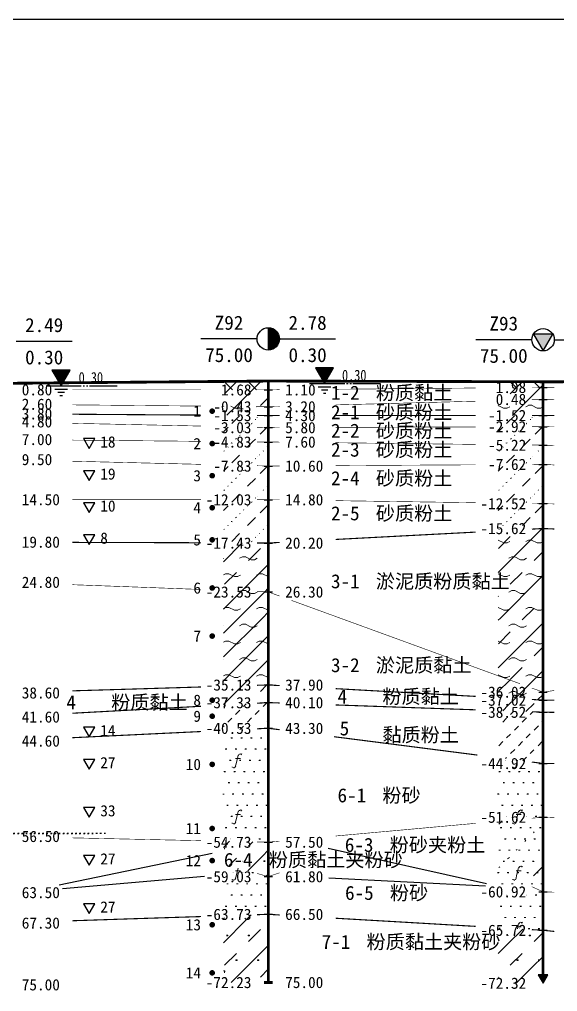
# Model space of a CAD drawing. Extents: x -37 to 3540, y -1485 to 297.
# Drawn here: x 478.6 to 574.5, y -782.2 to -609 of the extents above; entities that cross this region are included whole.
import ezdxf
from ezdxf.enums import TextEntityAlignment as Align

# ---------------------------------------------------------------- set-up
doc = ezdxf.new("R2010")
doc.units = 0
doc.linetypes.add('DOT', pattern=[6.35, 0, -6.35])
doc.layers.get('0').update_dxf_attribs({"linetype": 'CONTINUOUS'})
for name, color, linetype in [('CURVE', 200, 'CONTINUOUS'), ('FRAME', 7, 'CONTINUOUS'), ('HOLE', 41, 'CONTINUOUS'), ('SAMPLE', 1, 'CONTINUOUS'), ('STRATUM', 241, 'CONTINUOUS')]:
    doc.layers.add(name, color=color, linetype=linetype)
doc.layers.add('HATCH', color=7, linetype='CONTINUOUS', lineweight=13)
doc.styles.add('ST', font='')
doc.styles.get('ST').set_extended_font_data('SimSun')
pattern_1 = [(45, (117.4082, -891), (-2.12132, 2.12132), [10, 0]), (135, (117.4082, -891), (-2.12132, -2.12132), [10, 0])]
pattern_2 = [(45, (117.408, -891), (-4.24264, 4.24264), [10, 0]), (45, (118.469, -894.182), (-2.12132, 6.36396), [3, -3])]
pattern_3 = [(45, (117.408, -891), (-4.24264, 4.24264), [10, 0]), (45, (118.469, -894.182), (-2.12132, 6.36396), [3, -3]), (26.565, (118.4823, -891.2536), (5.999823, 5.999812), [0.567, -12.849]), (0, (117.9153, -891.2536), (0, 6), [0.567, -5.433]), (26.565, (115.827, -891), (5.999823, 5.999812), [0.567, -12.849]), (0, (116.334, -890.7464), (0, 6), [0.567, -5.433]), (153.435, (117.9153, -891.2536), (-5.999818, -5e-06), [1.134, -12.2826]), (26.565, (121.4823, -888.2536), (5.999823, 5.999812), [0.567, -12.849]), (0, (120.9153, -888.2536), (0, 6), [0.567, -5.433]), (26.565, (118.827, -888), (5.999823, 5.999812), [0.567, -12.849]), (0, (119.334, -887.7464), (0, 6), [0.567, -5.433]), (153.435, (120.9153, -888.2536), (-5.999818, -5e-06), [1.134, -12.2826])]
pattern_4 = [(45, (117.408, -891), (-7e-07, 6.99998), [1.97196, -7.927535]), (45, (120.221, -888.171), (-7e-07, 6.99998), [1.99367, -7.90583]), (45, (122.4757, -885.918), (-7e-07, 6.99998), [1.81361, -8.08588]), (26.56505, (117.4082, -887.5), (7, 7), [0.0965, -15.55598]), (36.8699, (118.1082, -886.8), (7, 7), [0.19775, -34.80225]), (315, (120.908, -884.024), (6.99998, 1e-06), [0.03305, -9.86644]), (26.56505, (120.9082, -891), (7, 7), [0.14475, -15.50773]), (26.56505, (121.6082, -890.3), (7, 7), [0.10528, -15.5472]), (90, (121.958, -889.95), (-7, -5e-07), [0.02877, -6.97123]), (26.56505, (122.3082, -889.6), (7, 7), [0.09101, -31.21394]), (36.8699, (123.0082, -888.9), (7, 7), [0.11069, -34.88931]), (45, (123.708, -888.2), (-2e-07, 6.99998), [0.10911, -9.79038]), (315, (124.3223, -887.452), (6.99998, 1e-06), [0.03305, -9.86644]), (36.8699, (118.8082, -886.1), (7, 7), [0.10224, -34.89776]), (53.1301, (119.5082, -885.4), (13.9999998, 21), [0.13438, -34.86562]), (53.1301, (120.2082, -884.7), (13.9999998, 21), [0.12625, -34.87375])]
pattern_5 = [(45, (117.4082, -891), (-2.12132, 2.12132), [10, 0]), (26.565, (118.4823, -891.2536), (5.999823, 5.999812), [0.567, -12.849]), (0, (117.9153, -891.2536), (0, 6), [0.567, -5.433]), (26.565, (115.827, -891), (5.999823, 5.999812), [0.567, -12.849]), (0, (116.334, -890.7464), (0, 6), [0.567, -5.433]), (153.435, (117.9153, -891.2536), (-5.999818, -5e-06), [1.134, -12.2826]), (26.565, (121.4823, -888.2536), (5.999823, 5.999812), [0.567, -12.849]), (0, (120.9153, -888.2536), (0, 6), [0.567, -5.433]), (26.565, (118.827, -888), (5.999823, 5.999812), [0.567, -12.849]), (0, (119.334, -887.7464), (0, 6), [0.567, -5.433]), (153.435, (120.9153, -888.2536), (-5.999818, -5e-06), [1.134, -12.2826])]
pattern_6 = [(45, (117.408, -891), (-6e-07, 6.99998), [0.9473, -8.9522]), (45, (118.808, -889.6), (-6e-07, 6.99998), [0.9869, -8.9126]), (45, (120.208, -888.2), (-6e-07, 6.99998), [1.06018, -8.83931]), (45, (121.608, -886.8), (-6e-07, 6.99998), [0.94918, -8.95032]), (45, (123.008, -885.4), (-6e-07, 6.99998), [1.0365, -8.86299]), (45, (120.908, -891), (-6e-07, 6.99998), [1.01335, -8.88615]), (45, (122.308, -889.6), (-6e-07, 6.99998), [1.07896, -12.12037]), (45, (123.708, -888.2), (-6e-07, 6.99998), [0.99882, -8.90067]), (45, (118.108, -886.8), (-4e-07, 6.99998), [1.05533, -8.844165]), (45, (119.508, -885.4), (-4e-07, 6.99998), [1.0365, -8.86299])]
pattern_7 = [(82.875, (116.5736, -892.206), (0.0003693, 10.0001764), [0.08929, -80.53371]), (143.13, (116.6746, -892.2818), (-29.999964, 20.000054), [0.12627, -49.87373]), (172.875, (116.8518, -892.304), (-70.0002457, 9.9996603), [0.17857, -80.44443]), (206.565, (117.0302, -892.2147), (-9.999705, -9.999687), [0.19954, -22.16046]), (243.435, (117.1195, -892.0363), (9e-06, -9.999696), [0.19954, -22.16146]), (255.964, (117.2088, -891.679), (-0.0002, -9.999501), [0.36813, -40.86287]), (255.964, (117.5188, -890.439), (-0.0002, -9.999501), [1.27838, -39.95262]), (255.964, (117.5873, -890.165), (-0.0002, -9.999501), [0.28235, -40.94865]), (216.87, (117.7775, -889.9108), (-9.999982, -10.000018), [0.12627, -49.87373]), (243.435, (117.6765, -889.9865), (9e-06, -9.999696), [0.19954, -22.16146]), (206.565, (117.956, -889.8215), (-9.999705, -9.999687), [0.19954, -22.16046]), (172.875, (118.1332, -889.8437), (-70.0002457, 9.9996603), [0.17857, -80.44443]), (143.13, (118.2342, -889.9194), (-29.999964, 20.000054), [0.12627, -49.87373]), (82.875, (118.2231, -890.008), (0.0003693, 10.0001764), [0.08929, -80.53371]), (0, (117.078, -890.66), (0, 10), [0.89286, -9.10714]), (0, (117.4332, -891), (1, 2), [0, -1.75]), (0, (117.4082, -890.975), (1, 2), [0, -1.75]), (0, (117.4082, -891), (1, 2), [0, -1.75]), (0, (117.3832, -891), (1, 2), [0, -1.75]), (0, (117.4082, -891.025), (1, 2), [0, -1.75])]
pattern_8 = [(82.875, (115.572, -893.6533), (0.000812, 22.000388), [0.19644, -177.17416]), (143.13, (115.7943, -893.82), (-65.99992, 44.000118), [0.2778, -109.7222]), (172.875, (116.184, -893.8687), (-154.00054, 21.999253), [0.39285, -176.97775]), (206.565, (116.577, -893.672), (-21.99935, -21.99931), [0.439, -48.753]), (243.435, (116.773, -893.28), (2e-05, -21.99933), [0.439, -48.7552]), (255.964, (116.9695, -892.494), (-0.00044, -21.9989), [0.8099, -89.8983]), (255.964, (117.6516, -889.7656), (-0.00044, -21.9989), [2.8124, -87.8958]), (255.964, (117.802, -889.163), (-0.00044, -21.9989), [0.6212, -90.087]), (216.87, (118.2208, -888.6037), (-21.99996, -22.00004), [0.2778, -109.7222]), (243.435, (117.999, -888.77), (2e-05, -21.99933), [0.439, -48.7552]), (206.565, (118.613, -888.407), (-21.99935, -21.99931), [0.439, -48.753]), (172.875, (119.0032, -888.456), (-154.00054, 21.999253), [0.39285, -176.97775]), (143.13, (119.2255, -888.6228), (-65.99992, 44.000118), [0.2778, -109.7222]), (82.875, (119.201, -888.8177), (0.000812, 22.000388), [0.19644, -177.17416]), (0, (116.683, -890.252), (0, 22), [1.9643, -20.0357]), (0, (117.463, -891), (2.2, 4.4), [0, -3.85]), (0, (117.408, -890.945), (2.2, 4.4), [0, -3.85]), (0, (117.408, -891), (2.2, 4.4), [0, -3.85]), (0, (117.353, -891), (2.2, 4.4), [0, -3.85]), (0, (117.408, -891.055), (2.2, 4.4), [0, -3.85])]

# ---------------------------------------------------------------- blocks, each defined once
blk = doc.blocks.new('H_sam_hole')
blk.add_line((0, 2), (0, -2))
at = {"const_width": 2}
blk.add_lwpolyline([(0, -1, 0.414214), (1, 0, 0.414214), (0, 1, 1)], format="xyb", dxfattribs=at)
blk.add_circle((0, 0), 2)
blk = doc.blocks.new('H_spt_hole')
blk.add_hatch(color=256).paths.add_polyline_path([(1.73, 1), (-1.73, 1), (0, -2)])
blk.add_lwpolyline([(0, -2), (1.73, 1), (-1.73, 1)], close=True)
blk.add_circle((0, 0), 2)
blk = doc.blocks.new('Trigon')
blk.add_hatch(color=256).paths.add_polyline_path([(-0.87, 1.5), (0, 0), (0.87, 1.5)])
blk.add_lwpolyline([(0, 0), (0.87, 1.5), (-0.87, 1.5)], close=True)
blk = doc.blocks.new('SampleSoilUndisturbed')
at = {"const_width": 0.5}
blk.add_lwpolyline([(-0.25, 0, 1), (0.25, 0, 1)], format="xyb", close=True, dxfattribs=at)
blk = doc.blocks.new('TrigonHollow')
blk.add_lwpolyline([(0, -1.15), (1, 0.58), (-1, 0.58)], close=True)
blk = doc.blocks.new('Gwl')
blk.add_lwpolyline([(0, 0, 0, 3.22, 0), (0, 2.79, 3.22, 3.22, 0)], format="xyseb")
blk.add_lwpolyline([(0, 0), (1.61, 2.79), (-1.61, 2.79)], close=True)
for points in [[(-2.63, 0), (3.61, 0)], [(3.93, 0), (4.21, 0)], [(4.53, 0), (4.8, 0)], [(5.09, 0), (9.99, 0)], [(-1.09, -0.61), (1.16, -0.61)], [(-0.54, -1.14), (0.61, -1.14)], [(-0.19, -1.74), (0.26, -1.74)]]:
    blk.add_lwpolyline(points)
at = {"style": 'ST', "width": 0.8}
blk.add_attdef('*GWL', (3.14, 0.45), '', height=2, dxfattribs=at)

msp = doc.modelspace()

# ---------------------------------------------------------------- hatches: boundary and pattern name
at = {"layer": 'HATCH'}
h = msp.add_hatch(dxfattribs=at)
h.set_pattern_fill('FZNT', color=32, style=0)
h.set_pattern_definition(pattern_2)
h.paths.add_polyline_path([(522.94, -674.99), (522.19, -674.99), (514.94, -674.99), (514.94, -677.91), (522.94, -677.99)])
h.paths.add_polyline_path([(512.3, -679.48), (520.43, -679.48), (520.43, -676.55), (512.3, -676.55)], flags=9)
h.paths.add_polyline_path([(513.73, -676.48), (520.43, -676.48), (520.43, -673.55), (513.73, -673.55)], flags=9)
h = msp.add_hatch(dxfattribs=at)
h.set_pattern_fill('STT', color=50, style=0)
h.set_pattern_definition(pattern_1)
h.paths.add_polyline_path([(522.94, -673.42), (514.94, -673.49), (514.94, -674.99), (522.94, -674.99)])
h.paths.add_polyline_path([(513.73, -676.48), (520.43, -676.48), (520.43, -673.55), (513.73, -673.55)], flags=9)
h = msp.add_hatch(dxfattribs=at)
h.set_pattern_fill('STT', color=50, style=0)
h.set_pattern_definition(pattern_1)
h.paths.add_polyline_path([(571.91, -673.55), (563.91, -673.53), (563.91, -674.62), (571.91, -674.55)])
h.paths.add_polyline_path([(562.7, -676.04), (569.39, -676.04), (569.39, -673.11), (562.7, -673.11)], flags=9)
h = msp.add_hatch(dxfattribs=at)
h.set_pattern_fill('FZNT', color=32, style=0)
h.set_pattern_definition(pattern_2)
h.paths.add_polyline_path([(571.91, -674.55), (563.91, -674.62), (563.91, -676.9), (571.91, -676.69)])
h.paths.add_polyline_path([(562.7, -678.18), (569.39, -678.18), (569.39, -675.25), (562.7, -675.25)], flags=9)
h.paths.add_polyline_path([(562.7, -676.04), (569.39, -676.04), (569.39, -673.11), (562.7, -673.11)], flags=9)
h = msp.add_hatch(dxfattribs=at)
h.set_pattern_fill('YNFNT', color=251, style=0)
h.set_pattern_definition(pattern_3)
h.paths.add_polyline_path([(571.91, -676.69), (563.91, -676.9), (563.91, -679.55), (571.91, -679.55)])
h.paths.add_polyline_path([(561.27, -681.04), (569.39, -681.04), (569.39, -678.12), (561.27, -678.12)], flags=9)
h.paths.add_polyline_path([(562.7, -678.18), (569.39, -678.18), (569.39, -675.25), (562.7, -675.25)], flags=9)
h = msp.add_hatch(dxfattribs=at)
h.set_pattern_fill('YNFNT', color=251, style=0)
h.set_pattern_definition(pattern_3)
h.paths.add_polyline_path([(522.94, -677.99), (514.94, -677.91), (514.94, -679.51), (522.94, -679.56)])
h.paths.add_polyline_path([(512.3, -681.05), (520.43, -681.05), (520.43, -678.12), (512.3, -678.12)], flags=9)
h.paths.add_polyline_path([(512.3, -679.48), (520.43, -679.48), (520.43, -676.55), (512.3, -676.55)], flags=9)
h = msp.add_hatch(dxfattribs=at)
h.set_pattern_fill('SZFT', color=52, style=0)
h.set_pattern_definition(pattern_4)
h.paths.add_polyline_path([(522.94, -679.56), (514.94, -679.51), (514.94, -681.53), (522.94, -681.71)])
h.paths.add_polyline_path([(512.3, -683.19), (520.43, -683.19), (520.43, -680.26), (512.3, -680.26)], flags=9)
h.paths.add_polyline_path([(512.3, -681.05), (520.43, -681.05), (520.43, -678.12), (512.3, -678.12)], flags=9)
h = msp.add_hatch(dxfattribs=at)
h.set_pattern_fill('SZFT', color=52, style=0)
h.set_pattern_definition(pattern_4)
h.paths.add_polyline_path([(571.91, -679.55), (563.91, -679.55), (563.91, -681.57), (571.91, -681.55)])
h.paths.add_polyline_path([(561.27, -683.04), (569.39, -683.04), (569.39, -680.11), (561.27, -680.11)], flags=9)
h.paths.add_polyline_path([(561.27, -681.04), (569.39, -681.04), (569.39, -678.12), (561.27, -678.12)], flags=9)
h = msp.add_hatch(dxfattribs=at)
h.set_pattern_fill('SZFT', color=52, style=0)
h.set_pattern_definition(pattern_4)
h.paths.add_polyline_path([(522.94, -681.71), (514.94, -681.53), (514.94, -684.2), (522.94, -684.28)])
h.paths.add_polyline_path([(512.3, -685.77), (520.43, -685.77), (520.43, -682.83), (512.3, -682.83)], flags=9)
h.paths.add_polyline_path([(512.3, -683.19), (520.43, -683.19), (520.43, -680.26), (512.3, -680.26)], flags=9)
h = msp.add_hatch(dxfattribs=at)
h.set_pattern_fill('SZFT', color=52, style=0)
h.set_pattern_definition(pattern_4)
h.paths.add_polyline_path([(571.91, -681.55), (563.91, -681.57), (563.91, -684.74), (571.91, -684.84)])
h.paths.add_polyline_path([(561.27, -686.32), (569.39, -686.32), (569.39, -683.42), (561.27, -683.42)], flags=9)
h.paths.add_polyline_path([(561.27, -683.04), (569.39, -683.04), (569.39, -680.11), (561.27, -680.11)], flags=9)
h = msp.add_hatch(dxfattribs=at)
h.set_pattern_fill('SZFT', color=52, style=0)
h.set_pattern_definition(pattern_4)
h.paths.add_polyline_path([(522.94, -684.28), (514.94, -684.2), (514.94, -688.36), (522.94, -688.56)])
h.paths.add_polyline_path([(512.3, -690.05), (520.43, -690.05), (520.43, -687.12), (512.3, -687.12)], flags=9)
h.paths.add_polyline_path([(512.3, -685.77), (520.43, -685.77), (520.43, -682.83), (512.3, -682.83)], flags=9)
h = msp.add_hatch(dxfattribs=at)
h.set_pattern_fill('SZFT', color=52, style=0)
h.set_pattern_definition(pattern_4)
h.paths.add_polyline_path([(571.91, -684.84), (563.91, -684.74), (563.91, -688.31), (571.91, -688.26)])
h.paths.add_polyline_path([(561.27, -689.75), (569.39, -689.75), (569.39, -686.82), (561.27, -686.82)], flags=9)
h.paths.add_polyline_path([(561.27, -686.32), (569.39, -686.32), (569.39, -683.42), (561.27, -683.42)], flags=9)
h = msp.add_hatch(dxfattribs=at)
h.set_pattern_fill('SZFT', color=52, style=0)
h.set_pattern_definition(pattern_4)
h.paths.add_polyline_path([(522.94, -688.56), (514.94, -688.36), (514.94, -694.56), (522.94, -694.56)])
h.paths.add_polyline_path([(510.87, -696.05), (520.43, -696.05), (520.43, -693.12), (510.87, -693.12)], flags=9)
h.paths.add_polyline_path([(512.3, -690.05), (520.43, -690.05), (520.43, -687.12), (512.3, -687.12)], flags=9)
h = msp.add_hatch(dxfattribs=at)
h.set_pattern_fill('SZFT', color=52, style=0)
h.set_pattern_definition(pattern_4)
h.paths.add_polyline_path([(571.91, -688.26), (563.91, -688.31), (563.91, -695.15), (571.91, -695.26)])
h.paths.add_polyline_path([(559.84, -696.75), (569.39, -696.75), (569.39, -693.83), (559.84, -693.83)], flags=9)
h.paths.add_polyline_path([(561.27, -689.75), (569.39, -689.75), (569.39, -686.82), (561.27, -686.82)], flags=9)
h = msp.add_hatch(dxfattribs=at)
h.set_pattern_fill('SZFT', color=52, style=0)
h.set_pattern_definition(pattern_4)
h.paths.add_polyline_path([(522.94, -694.56), (522.19, -694.56), (514.94, -694.56), (514.94, -702.25), (522.94, -702.28)])
h.paths.add_polyline_path([(510.87, -703.77), (520.43, -703.77), (520.43, -700.83), (510.87, -700.83)], flags=9)
h.paths.add_polyline_path([(510.87, -696.05), (520.43, -696.05), (520.43, -693.12), (510.87, -693.12)], flags=9)
h = msp.add_hatch(dxfattribs=at)
h.set_pattern_fill('SZFT', color=52, style=0)
h.set_pattern_definition(pattern_4)
h.paths.add_polyline_path([(571.91, -695.26), (563.91, -695.15), (563.91, -700.11), (571.91, -699.69)])
h.paths.add_polyline_path([(559.84, -701.18), (569.39, -701.18), (569.39, -698.25), (559.84, -698.25)], flags=9)
h.paths.add_polyline_path([(559.84, -696.75), (569.39, -696.75), (569.39, -693.83), (559.84, -693.83)], flags=9)
h = msp.add_hatch(dxfattribs=at)
h.set_pattern_fill('YNFNT', color=251, style=0)
h.set_pattern_definition(pattern_3)
h.paths.add_polyline_path([(571.91, -699.69), (563.91, -700.11), (563.91, -725.92), (571.91, -728.84)])
h.paths.add_polyline_path([(559.84, -701.18), (569.39, -701.18), (569.39, -698.25), (559.84, -698.25)], flags=9)
h = msp.add_hatch(dxfattribs=at)
h.set_pattern_fill('YNFNT', color=251, style=0)
h.set_pattern_definition(pattern_3)
h.paths.add_polyline_path([(522.94, -702.28), (514.94, -702.25), (514.94, -710.7), (522.94, -710.99)])
h.paths.add_polyline_path([(510.87, -712.48), (520.43, -712.48), (520.43, -709.55), (510.87, -709.55)], flags=9)
h.paths.add_polyline_path([(510.87, -703.77), (520.43, -703.77), (520.43, -700.83), (510.87, -700.83)], flags=9)
h = msp.add_hatch(dxfattribs=at)
h.set_pattern_fill('YNNT', color=251, style=0)
h.set_pattern_definition(pattern_5)
h.paths.add_polyline_path([(522.94, -710.99), (514.94, -710.7), (514.94, -727.8), (522.94, -727.56)])
h.paths.add_polyline_path([(510.87, -729.05), (520.43, -729.05), (520.43, -726.12), (510.87, -726.12)], flags=9)
h.paths.add_polyline_path([(510.87, -712.48), (520.43, -712.48), (520.43, -709.55), (510.87, -709.55)], flags=9)
h = msp.add_hatch(dxfattribs=at)
h.set_pattern_fill('FZNT', color=32, style=0)
h.set_pattern_definition(pattern_2)
h.paths.add_polyline_path([(522.94, -727.56), (514.94, -727.8), (514.94, -731.14), (522.94, -730.71)])
h.paths.add_polyline_path([(510.87, -732.19), (520.43, -732.19), (520.43, -729.26), (510.87, -729.26)], flags=9)
h.paths.add_polyline_path([(510.87, -729.05), (520.43, -729.05), (520.43, -726.12), (510.87, -726.12)], flags=9)
h = msp.add_hatch(dxfattribs=at)
h.set_pattern_fill('YNNT', color=251, style=0)
h.set_pattern_definition(pattern_5)
h.paths.add_polyline_path([(571.91, -728.84), (563.91, -725.92), (563.91, -729.82), (571.91, -730.26)])
h.paths.add_polyline_path([(559.84, -731.75), (569.39, -731.75), (569.39, -728.82), (559.84, -728.82)], flags=9)
h.paths.add_polyline_path([(559.84, -730.32), (569.39, -730.32), (569.39, -727.39), (559.84, -727.39)], flags=9)
h = msp.add_hatch(dxfattribs=at)
h.set_pattern_fill('FZNT', color=32, style=0)
h.set_pattern_definition(pattern_2)
h.paths.add_polyline_path([(571.91, -730.26), (563.91, -729.82), (563.91, -732.13), (571.91, -732.41)])
h.paths.add_polyline_path([(559.84, -733.9), (569.39, -733.9), (569.39, -730.96), (559.84, -730.96)], flags=9)
h.paths.add_polyline_path([(559.84, -731.75), (569.39, -731.75), (569.39, -728.82), (559.84, -728.82)], flags=9)
h = msp.add_hatch(dxfattribs=at)
h.set_pattern_fill('NZFT', color=52, style=0)
h.set_pattern_definition(pattern_6)
h.paths.add_polyline_path([(522.94, -730.71), (514.94, -731.14), (514.94, -735.66), (522.94, -735.28)])
h.paths.add_polyline_path([(510.87, -736.77), (520.43, -736.77), (520.43, -733.83), (510.87, -733.83)], flags=9)
h.paths.add_polyline_path([(510.87, -732.19), (520.43, -732.19), (520.43, -729.26), (510.87, -729.26)], flags=9)
h = msp.add_hatch(dxfattribs=at)
h.set_pattern_fill('NZFT', color=52, style=0)
h.set_pattern_definition(pattern_6)
h.paths.add_polyline_path([(571.91, -732.41), (563.91, -732.13), (563.91, -740.52), (571.91, -741.55)])
h.paths.add_polyline_path([(559.84, -743.04), (569.39, -743.04), (569.39, -740.11), (559.84, -740.11)], flags=9)
h.paths.add_polyline_path([(559.84, -733.9), (569.39, -733.9), (569.39, -730.96), (559.84, -730.96)], flags=9)
h = msp.add_hatch(dxfattribs=at)
h.set_pattern_fill('FS', color=142, style=0)
h.set_pattern_definition(pattern_7)
h.paths.add_polyline_path([(522.94, -735.28), (514.94, -735.66), (514.94, -755.39), (522.94, -755.56)])
h.paths.add_polyline_path([(510.87, -757.05), (520.43, -757.05), (520.43, -754.12), (510.87, -754.12)], flags=9)
h.paths.add_polyline_path([(510.87, -736.77), (520.43, -736.77), (520.43, -733.83), (510.87, -733.83)], flags=9)
h = msp.add_hatch(dxfattribs=at)
h.set_pattern_fill('FS', color=142, style=0)
h.set_pattern_definition(pattern_7)
h.paths.add_polyline_path([(571.91, -741.55), (563.91, -740.52), (563.91, -751.85), (571.91, -751.12)])
h.paths.add_polyline_path([(559.84, -752.61), (569.39, -752.61), (569.39, -749.68), (559.84, -749.68)], flags=9)
h.paths.add_polyline_path([(559.84, -743.04), (569.39, -743.04), (569.39, -740.11), (559.84, -740.11)], flags=9)
h = msp.add_hatch(dxfattribs=at)
h.set_pattern_fill('FS', color=142, style=0)
h.set_pattern_definition(pattern_7)
h.paths.add_polyline_path([(571.91, -751.12), (563.91, -751.85), (563.91, -760.79), (571.91, -764.41)])
h.paths.add_polyline_path([(541.54, -758.6), (568.22, -758.6), (568.22, -753.66), (541.54, -753.66)], flags=9)
h.paths.add_polyline_path([(559.84, -752.61), (569.39, -752.61), (569.39, -749.68), (559.84, -749.68)], flags=9)
h = msp.add_hatch(dxfattribs=at)
h.set_pattern_fill('SZFT', color=142, scale=2.2, style=0)
h.set_pattern_definition([(45, (117.408, -891), (-2e-06, 15.39996), [4.3383, -17.4406]), (45, (123.597, -884.777), (-2e-06, 15.39996), [4.38607, -17.3928]), (45, (128.557, -879.819), (-2e-06, 15.39996), [3.98994, -17.78894]), (26.565, (117.408, -883.3), (15.4, 15.4), [0.2123, -34.22315]), (36.8699, (118.9482, -881.76), (15.4, 15.4), [0.43504, -76.56496]), (315, (125.108, -875.653), (15.39996, 3e-06), [0.0727, -21.70617]), (26.565, (125.108, -891), (15.4, 15.4), [0.31845, -34.117]), (26.565, (126.648, -889.46), (15.4, 15.4), [0.2316, -34.20383]), (90, (127.418, -888.69), (-15.4, -1e-06), [0.0633, -15.3367]), (26.565, (128.188, -887.92), (15.4, 15.4), [0.2002, -68.6707]), (36.8699, (129.7282, -886.38), (15.4, 15.4), [0.24352, -76.75648]), (45, (131.268, -884.84), (-5e-07, 15.39996), [0.24005, -21.53884]), (315, (132.619, -883.195), (15.39996, 3e-06), [0.0727, -21.70617]), (36.8699, (120.4882, -880.22), (15.4, 15.4), [0.22493, -76.77507]), (53.1301, (122.0282, -878.68), (30.8, 46.2), [0.29564, -76.70436]), (53.1301, (123.5682, -877.14), (30.8, 46.2), [0.27774, -76.72226])])
h.paths.add_polyline_path([(571.91, -751.12), (563.91, -751.85), (563.91, -760.79), (571.91, -764.41)])
h.paths.add_polyline_path([(541.54, -758.6), (568.22, -758.6), (568.22, -753.66), (541.54, -753.66)], flags=9)
h.paths.add_polyline_path([(559.84, -752.61), (569.39, -752.61), (569.39, -749.68), (559.84, -749.68)], flags=9)
h = msp.add_hatch(dxfattribs=at)
h.set_pattern_fill('FZNT', color=32, style=0)
h.set_pattern_definition(pattern_2)
h.paths.add_polyline_path([(522.94, -755.56), (514.94, -755.39), (514.94, -759.44), (522.94, -761.71)])
h.paths.add_polyline_path([(510.87, -757.05), (520.43, -757.05), (520.43, -754.12), (510.87, -754.12)], flags=9)
h = msp.add_hatch(dxfattribs=at)
h.set_pattern_fill('FS', color=32, scale=2.2, style=0)
h.set_pattern_definition(pattern_8)
h.paths.add_polyline_path([(522.94, -755.56), (514.94, -755.39), (514.94, -759.44), (522.94, -761.71)])
h.paths.add_polyline_path([(510.87, -757.05), (520.43, -757.05), (520.43, -754.12), (510.87, -754.12)], flags=9)
h = msp.add_hatch(dxfattribs=at)
h.set_pattern_fill('FS', color=142, style=0)
h.set_pattern_definition(pattern_7)
h.paths.add_polyline_path([(522.94, -761.71), (514.94, -759.44), (514.94, -768.68), (522.94, -768.42)])
h.paths.add_polyline_path([(510.87, -769.91), (520.43, -769.91), (520.43, -766.98), (510.87, -766.98)], flags=9)
h.paths.add_polyline_path([(510.87, -763.19), (520.43, -763.19), (520.43, -760.26), (510.87, -760.26)], flags=9)
h = msp.add_hatch(dxfattribs=at)
h.set_pattern_fill('FS', color=142, style=0)
h.set_pattern_definition(pattern_7)
h.paths.add_polyline_path([(571.91, -764.41), (563.91, -760.79), (563.91, -770.8), (571.91, -771.26)])
h.paths.add_polyline_path([(559.84, -772.75), (569.39, -772.75), (569.39, -769.82), (559.84, -769.82)], flags=9)
h.paths.add_polyline_path([(559.84, -765.9), (569.39, -765.9), (569.39, -762.96), (559.84, -762.96)], flags=9)
h = msp.add_hatch(dxfattribs=at)
h.set_pattern_fill('FZNT', color=32, style=0)
h.set_pattern_definition(pattern_2)
h.paths.add_polyline_path([(522.94, -768.42), (514.94, -768.68), (514.94, -780.56), (522.94, -780.56)])
h.paths.add_polyline_path([(510.87, -782.05), (520.43, -782.05), (520.43, -779.12), (510.87, -779.12)], flags=9)
h.paths.add_polyline_path([(510.87, -769.91), (520.43, -769.91), (520.43, -766.98), (510.87, -766.98)], flags=9)
h = msp.add_hatch(dxfattribs=at)
h.set_pattern_fill('FS', color=32, scale=2.2, style=0)
h.set_pattern_definition(pattern_8)
h.paths.add_polyline_path([(522.94, -768.42), (514.94, -768.68), (514.94, -780.56), (522.94, -780.56)])
h.paths.add_polyline_path([(510.87, -782.05), (520.43, -782.05), (520.43, -779.12), (510.87, -779.12)], flags=9)
h.paths.add_polyline_path([(510.87, -769.91), (520.43, -769.91), (520.43, -766.98), (510.87, -766.98)], flags=9)
h = msp.add_hatch(dxfattribs=at)
h.set_pattern_fill('FZNT', color=32, style=0)
h.set_pattern_definition(pattern_2)
h.paths.add_polyline_path([(571.91, -771.26), (563.91, -770.8), (563.91, -780.69), (571.91, -780.69), (571.04, -779.19), (571.91, -779.19)])
h.paths.add_polyline_path([(559.84, -782.18), (569.39, -782.18), (569.39, -779.25), (559.84, -779.25)], flags=9)
h.paths.add_polyline_path([(559.84, -772.75), (569.39, -772.75), (569.39, -769.82), (559.84, -769.82)], flags=9)
h = msp.add_hatch(dxfattribs=at)
h.set_pattern_fill('FS', color=32, scale=2.2, style=0)
h.set_pattern_definition(pattern_8)
h.paths.add_polyline_path([(571.91, -771.26), (563.91, -770.8), (563.91, -780.69), (571.91, -780.69), (571.04, -779.19), (571.91, -779.19)])
h.paths.add_polyline_path([(559.84, -782.18), (569.39, -782.18), (569.39, -779.25), (559.84, -779.25)], flags=9)
h.paths.add_polyline_path([(559.84, -772.75), (569.39, -772.75), (569.39, -769.82), (559.84, -769.82)], flags=9)

# ---------------------------------------------------------------- linework, layer by layer
at = {"layer": 'CURVE', "color": 100, "linetype": 'DOT', "ltscale": 0.1}
msp.add_lwpolyline([(430.62, -753.85), (493.78, -753.99), (430.51, -754.14)], dxfattribs=at)
at = {"layer": 'FRAME', "linetype": 'Continuous'}
msp.add_line((681.72, -609), (-17.39, -609), dxfattribs=at)
at = {"layer": 'HOLE', "linetype": 'Continuous'}
for points in [[(477.99, -666.33), (487.99, -666.33)], [(520.94, -665.92), (510.94, -665.92)], [(524.94, -665.92), (534.94, -665.92)], [(569.91, -666.05), (559.91, -666.05)], [(573.91, -666.05), (583.91, -666.05)], [(522.19, -674.99), (523.69, -674.99)], [(571.16, -674.55), (572.66, -674.55)], [(571.16, -676.69), (572.66, -676.69)], [(522.19, -677.99), (523.69, -677.99)], [(522.19, -679.56), (523.69, -679.56)], [(571.16, -679.55), (572.66, -679.55)], [(522.19, -681.71), (523.69, -681.71)], [(571.16, -681.55), (572.66, -681.55)], [(522.19, -684.28), (523.69, -684.28)], [(571.16, -684.84), (572.66, -684.84)], [(522.19, -688.56), (523.69, -688.56)], [(571.16, -688.26), (572.66, -688.26)], [(522.19, -694.56), (523.69, -694.56)], [(571.16, -695.26), (572.66, -695.26)], [(571.16, -699.69), (572.66, -699.69)], [(522.19, -702.28), (523.69, -702.28)], [(522.19, -710.99), (523.69, -710.99)], [(522.19, -727.56), (523.69, -727.56)], [(571.16, -728.84), (572.66, -728.84)], [(522.19, -730.71), (523.69, -730.71)], [(571.16, -730.26), (572.66, -730.26)], [(571.16, -732.41), (572.66, -732.41)], [(522.19, -735.28), (523.69, -735.28)], [(571.16, -741.55), (572.66, -741.55)], [(571.16, -751.12), (572.66, -751.12)], [(522.19, -755.56), (523.69, -755.56)], [(522.19, -761.71), (523.69, -761.71)], [(571.16, -764.41), (572.66, -764.41)], [(522.19, -768.42), (523.69, -768.42)], [(571.16, -771.26), (572.66, -771.26)]]:
    msp.add_lwpolyline(points, dxfattribs=at)
at = {"layer": 'HOLE', "linetype": 'Continuous', "const_width": 0.5}
for points in [[(522.94, -673.42), (522.94, -780.56)], [(571.91, -673.55), (571.91, -779.39)], [(522.19, -780.56), (523.69, -780.56)]]:
    msp.add_lwpolyline(points, dxfattribs=at)
at = {"layer": 'STRATUM', "linetype": 'Continuous'}
for points, const_width in [([(473.99, -673.83), (475.99, -673.83), (487.99, -673.72)], 0.5), ([(487.99, -673.72), (522.94, -673.42), (569.91, -673.54)], 0.5), ([(569.91, -673.54), (571.91, -673.55), (583.91, -673.54)], 0.5), ([(487.99, -674.98), (499.46, -674.98), (510.94, -674.99)], 0.1), ([(520.94, -674.99), (522.94, -674.99), (524.94, -674.97)], 0.1), ([(534.94, -674.88), (547.42, -674.77), (559.91, -674.66)], 0.1), ([(569.91, -674.57), (571.91, -674.55), (573.91, -674.54)], 0.1), ([(534.94, -677.67), (547.42, -677.34), (559.91, -677.01)], 0.1), ([(569.91, -676.75), (571.91, -676.69), (573.91, -676.76)], 0.1), ([(487.99, -677.66), (499.46, -677.77), (510.94, -677.88)], 0.1), ([(520.94, -677.97), (522.94, -677.99), (524.94, -677.94)], 0.1), ([(487.99, -679.33), (499.46, -679.41), (510.94, -679.48)], 0.2), ([(520.94, -679.55), (522.94, -679.56), (524.94, -679.56)], 0.2), ([(534.94, -679.56), (547.42, -679.56), (559.91, -679.55)], 0.2), ([(569.91, -679.55), (571.91, -679.55), (573.91, -679.55)], 0.2), ([(487.99, -680.95), (499.46, -681.19), (510.94, -681.44)], 0.1), ([(520.94, -681.66), (522.94, -681.71), (524.94, -681.7)], 0.1), ([(534.94, -681.67), (547.42, -681.63), (559.91, -681.59)], 0.1), ([(569.91, -681.56), (571.91, -681.55), (573.91, -681.58)], 0.1), ([(487.99, -683.94), (499.46, -684.05), (510.94, -684.16)], 0.1), ([(520.94, -684.26), (522.94, -684.28), (524.94, -684.3)], 0.1), ([(534.94, -684.41), (547.42, -684.56), (559.91, -684.7)], 0.1), ([(569.91, -684.81), (571.91, -684.84), (573.91, -684.9)], 0.1), ([(487.99, -687.7), (499.46, -687.98), (510.94, -688.26)], 0.1), ([(520.94, -688.51), (522.94, -688.56), (524.94, -688.55)], 0.1), ([(534.94, -688.49), (547.42, -688.41), (559.91, -688.34)], 0.1), ([(569.91, -688.28), (571.91, -688.26), (573.91, -688.37)], 0.1), ([(487.99, -694.55), (499.46, -694.55), (510.94, -694.56)], 0.1), ([(520.94, -694.56), (522.94, -694.56), (524.94, -694.59)], 0.1), ([(534.94, -694.73), (547.42, -694.91), (559.91, -695.09)], 0.1), ([(569.91, -695.23), (571.91, -695.26), (573.91, -695.31)], 0.1), ([(569.91, -699.8), (571.91, -699.69), (573.91, -699.78)], 0.2), ([(534.94, -701.64), (547.42, -700.98), (559.91, -700.33)], 0.2), ([(487.99, -702.16), (499.46, -702.19), (510.94, -702.23)], 0.2), ([(520.94, -702.27), (522.94, -702.28), (524.94, -702.17)], 0.2), ([(487.99, -709.7), (499.46, -710.12), (510.94, -710.55)], 0.1), ([(520.94, -710.92), (522.94, -710.99), (524.94, -711.72)], 0.1), ([(527.05, -712.49), (547.42, -719.91), (567.79, -727.34)], 0.1), ([(487.99, -728.61), (499.46, -728.27), (510.94, -727.92)], 0.2), ([(520.94, -727.62), (522.94, -727.56), (524.94, -727.67)], 0.2), ([(534.94, -728.22), (547.42, -728.91), (559.91, -729.6)], 0.2), ([(569.91, -728.11), (571.91, -728.84), (573.91, -728.55)], 0.1), ([(520.94, -730.81), (522.94, -730.71), (524.94, -730.77)], 0.2), ([(569.91, -730.15), (571.91, -730.26), (573.91, -730.27)], 0.2), ([(487.99, -732.6), (499.46, -731.98), (510.94, -731.36)], 0.2), ([(534.94, -731.12), (547.42, -731.56), (559.91, -731.99)], 0.2), ([(569.91, -732.34), (571.91, -732.41), (573.91, -732.44)], 0.2), ([(487.99, -736.96), (499.46, -736.41), (510.94, -735.86)], 0.2), ([(520.94, -735.37), (522.94, -735.28), (524.94, -735.53)], 0.2), ([(534.65, -736.78), (547.42, -738.41), (560.2, -740.05)], 0.2), ([(569.91, -741.29), (571.91, -741.55), (573.91, -741.54)], 0.2), ([(569.91, -751.3), (571.91, -751.12), (573.91, -751.22)], 0.1), ([(534.94, -754.47), (547.42, -753.34), (559.91, -752.21)], 0.1), ([(487.99, -754.8), (499.46, -755.05), (510.94, -755.3)], 0.1), ([(520.94, -755.52), (522.94, -755.56), (524.94, -755.38)], 0.1), ([(520.94, -761.14), (522.94, -761.71), (524.94, -761.02)], 0.1), ([(569.91, -763.5), (571.91, -764.41), (573.91, -764.48)], 0.1), ([(487.99, -769.57), (499.46, -769.19), (510.94, -768.82)], 0.2), ([(520.94, -768.49), (522.94, -768.42), (524.94, -768.54)], 0.2), ([(534.94, -769.12), (547.42, -769.84), (559.91, -770.57)], 0.2), ([(569.91, -771.15), (571.91, -771.26), (573.91, -771.47)], 0.2)]:
    msp.add_lwpolyline(points, dxfattribs=dict(at, const_width=const_width))
at = {"layer": 'STRATUM'}
for points in [[(561.84, -762.99), (533.63, -756.67)], [(485.67, -763.18), (512.93, -757.5)], [(511.57, -761.68), (486.24, -763.86)], [(533.73, -761.92), (561.64, -763.35)]]:
    msp.add_lwpolyline(points, dxfattribs=at)

# ---------------------------------------------------------------- block references
at = {"layer": 'CURVE'}
for p in [(485.99, -674.26), (532.94, -673.85)]:
    msp.add_blockref('Gwl', p, dxfattribs=at).add_auto_attribs({'*GWL': '0.30'})
for p in [(490.99, -684.26), (490.99, -689.97), (490.99, -695.68), (490.99, -701.4), (490.99, -735.68), (490.99, -741.4), (490.99, -749.97), (490.99, -758.54), (490.99, -767.11)]:
    msp.add_blockref('TrigonHollow', p, dxfattribs=at)
at = {"layer": 'HOLE'}
for name, p in [('H_sam_hole', (522.94, -665.92)), ('H_spt_hole', (571.91, -666.05)), ('Trigon', (571.91, -780.69))]:
    msp.add_blockref(name, p, dxfattribs=at)
at = {"layer": 'SAMPLE'}
for p in [(512.94, -678.78), (512.94, -684.56), (512.94, -690.28), (512.94, -695.99), (512.94, -701.7), (512.94, -710.28), (512.94, -718.85), (512.94, -730.28), (512.94, -733.13), (512.94, -741.71), (512.94, -753.13), (512.94, -758.85), (512.94, -770.28), (512.94, -778.85)]:
    msp.add_blockref('SampleSoilUndisturbed', p, dxfattribs=at)

# ---------------------------------------------------------------- texts
at = {"layer": 'CURVE', "style": 'ST'}
for s, p in [('18', (492.99, -684.26)), ('19', (492.99, -689.97)), ('10', (492.99, -695.68)), ('8', (492.99, -701.4)), ('14', (492.99, -735.68)), ('27', (492.99, -741.4)), ('33', (492.99, -749.97)), ('27', (492.99, -758.54)), ('27', (492.99, -767.11))]:
    msp.add_text(s, height=2, dxfattribs=at).set_placement(p, align=Align.MIDDLE_LEFT)
at = {"layer": 'HOLE', "style": 'ST'}
for s, p in [('2.49', (482.99, -663.45)), ('Z92', (515.94, -663.04)), ('2.78', (529.94, -663.04)), ('Z93', (564.91, -663.17)), ('0.30', (482.99, -669.2)), ('75.00', (515.94, -668.79)), ('0.30', (529.94, -668.79)), ('75.00', (564.91, -668.92))]:
    msp.add_text(s, height=2.5, dxfattribs=at).set_placement(p, align=Align.MIDDLE_CENTER)
for s, p in [('1.98', (568.91, -674.55)), ('1.68', (519.94, -674.99)), ('-0.43', (519.94, -677.99)), ('0.48', (568.91, -676.69)), ('-1.53', (519.94, -679.56)), ('-1.52', (568.91, -679.55)), ('-2.92', (568.91, -681.55)), ('-3.03', (519.94, -681.71)), ('-4.83', (519.94, -684.28)), ('-5.22', (568.91, -684.84)), ('-7.62', (568.91, -688.26)), ('-7.83', (519.94, -688.56)), ('-12.03', (519.94, -694.56)), ('-12.52', (568.91, -695.26)), ('-15.62', (568.91, -699.69)), ('-17.43', (519.94, -702.28)), ('-23.53', (519.94, -710.99)), ('-35.13', (519.94, -727.56)), ('-36.02', (568.91, -728.84)), ('-37.33', (519.94, -730.71)), ('-37.02', (568.91, -730.26)), ('-38.52', (568.91, -732.41)), ('-40.53', (519.94, -735.28)), ('-44.92', (568.91, -741.55)), ('-51.62', (568.91, -751.12)), ('-54.73', (519.94, -755.56)), ('-59.03', (519.94, -761.71)), ('-60.92', (568.91, -764.41)), ('-63.73', (519.94, -768.42)), ('-65.72', (568.91, -771.26)), ('-72.23', (519.94, -780.56)), ('-72.32', (568.91, -780.69))]:
    msp.add_text(s, height=2, dxfattribs=at).set_placement(p, align=Align.MIDDLE_RIGHT)
for s, p in [('0.80', (478.99, -674.97)), ('1.10', (525.94, -674.99)), ('2.60', (478.99, -677.54)), ('3.20', (525.94, -677.99)), ('3.80', (478.99, -679.26)), ('4.30', (525.94, -679.56)), ('4.80', (478.99, -680.68)), ('5.80', (525.94, -681.71)), ('7.00', (478.99, -683.83)), ('7.60', (525.94, -684.28)), ('9.50', (478.99, -687.4)), ('10.60', (525.94, -688.56)), ('14.50', (478.99, -694.54)), ('14.80', (525.94, -694.56)), ('19.80', (478.99, -702.11)), ('20.20', (525.94, -702.28)), ('24.80', (478.99, -709.26)), ('26.30', (525.94, -710.99)), ('37.90', (525.94, -727.56)), ('38.60', (478.99, -728.97)), ('40.10', (525.94, -730.71)), ('41.60', (478.99, -733.26)), ('43.30', (525.94, -735.28)), ('44.60', (478.99, -737.54)), ('56.50', (478.99, -754.54)), ('57.50', (525.94, -755.56)), ('61.80', (525.94, -761.71)), ('63.50', (478.99, -764.54)), ('66.50', (525.94, -768.42)), ('67.30', (478.99, -769.97)), ('75.00', (478.99, -780.97)), ('75.00', (525.94, -780.56))]:
    msp.add_text(s, height=2, dxfattribs=at).set_placement(p, align=Align.MIDDLE_LEFT)
at = {"layer": 'SAMPLE', "style": 'ST'}
for s, p in [('1', (510.94, -678.78)), ('2', (510.94, -684.56)), ('3', (510.94, -690.28)), ('4', (510.94, -695.99)), ('5', (510.94, -701.7)), ('6', (510.94, -710.28)), ('7', (510.94, -718.85)), ('8', (510.94, -730.28)), ('9', (510.94, -733.13)), ('10', (510.94, -741.71)), ('11', (510.94, -753.13)), ('12', (510.94, -758.85)), ('13', (510.94, -770.28)), ('14', (510.94, -778.85))]:
    msp.add_text(s, height=2, dxfattribs=at).set_placement(p, align=Align.MIDDLE_RIGHT)
at = {"layer": 'STRATUM', "style": 'ST'}
for s, p in [('1-2', (534.11, -675.5)), ('粉质黏土', (542.11, -675.5)), ('2-1', (534.11, -678.97)), ('砂质粉土', (542.11, -678.97)), ('2-2', (534.11, -682.26)), ('砂质粉土', (542.11, -682.26)), ('砂质粉土', (542.11, -685.64)), ('2-3', (534.11, -685.64)), ('砂质粉土', (542.11, -690.73)), ('2-4', (534.11, -690.73)), ('2-5', (534.11, -696.98)), ('砂质粉土', (542.11, -696.98)), ('3-1', (534.11, -709.09)), ('淤泥质粉质黏土', (542.11, -709.09)), ('3-2', (534.11, -724.03)), ('淤泥质黏土', (542.11, -724.03)), ('粉质黏土', (494.94, -730.65)), ('4', (535.28, -729.62)), ('粉质黏土', (543.28, -729.62)), ('4', (486.94, -730.65)), ('5', (535.66, -735.3)), ('黏质粉土', (543.28, -736.45)), ('6-1', (535.28, -747.22)), ('粉砂', (543.28, -747.22)), ('6-3', (536.58, -756.05)), ('粉砂夹粉土', (544.58, -756.05)), ('6-4', (515.03, -758.71)), ('粉质黏土夹粉砂', (523.03, -758.71)), ('6-5', (536.62, -764.6)), ('粉砂', (544.62, -764.6)), ('7-1', (532.45, -773.32)), ('粉质黏土夹粉砂', (540.45, -773.32))]:
    msp.add_text(s, height=2.5, dxfattribs=at).set_placement(p, align=Align.MIDDLE_LEFT)

doc.saveas('drawing.dxf')
